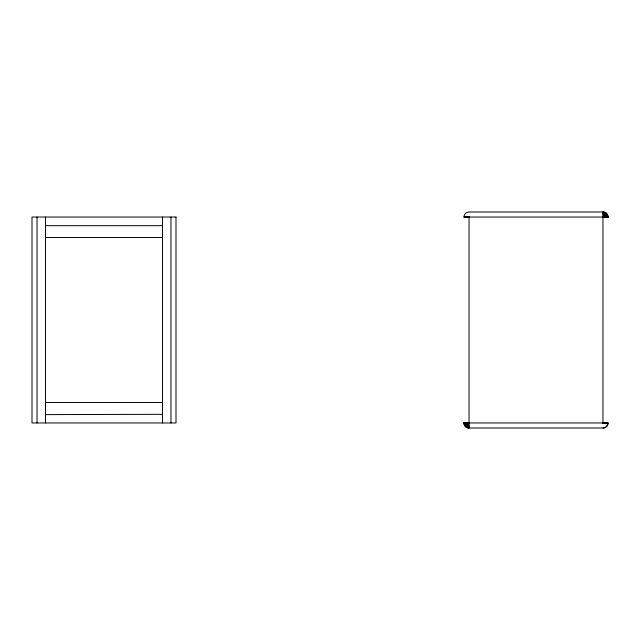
<?xml version="1.0" encoding="UTF-8"?>
<svg xmlns="http://www.w3.org/2000/svg" width="640" height="640" viewBox="0 0 640 640"><rect width="100%" height="100%" fill="white"/><g stroke="black" fill="none" stroke-linecap="round" stroke-linejoin="round"><path stroke-width="0.96" d="M45.464 414.608L162.536 414.32M467.12 217.048L469.208 217.04L464.712 216.472L464.68 217.04L464 217.04A5.04 5.04 0 0 1 469.04 212L602.96 212A5.04 5.04 0 0 1 608 217.04L607.976 217.04A5 5 0 0 0 602.96 212.04M468.4 216.952L469.048 217.048L469.04 422.96L468.608 422.952L469.208 422.952L464.168 422.952A4.872 4.872 0 0 0 469.048 427.832M605.472 422.952L608 422.96A5.04 5.04 0 0 1 602.96 428L469.04 428A5.04 5.04 0 0 1 464 422.96L607.96 422.96A5.04 5.04 0 0 1 602.96 428M464.712 216.472C463.84 218.384 475.688 216.512 464 217.04L608 217.04L602.792 217.048L607.616 217.064L607.576 216.432A4.656 4.656 0 0 0 603.568 212.424L602.944 212.384M465.976 217.048L466 216.64L464.68 217.048L469.048 217.048L464.384 217.064M607.288 423.528C608.512 421.896 596.536 423.296 607.288 423.528L607.32 422.96L602.952 422.952L602.96 217.04L603.392 217.048L602.984 217.016M469.016 422.984L464.384 422.936L464.424 423.568A4.656 4.656 0 0 0 468.432 427.576L469.056 427.616M602.952 212.168A4.872 4.872 0 0 1 607.832 217.048L603.168 217.032M468.832 422.968L464.008 422.952A5 5 0 0 0 469.04 427.96M603.104 422.96L608 422.96M602.84 215.736L603.128 215.752A1.296 1.296 0 0 1 604.248 216.872L602.952 217.048L607.96 217.04L602.952 217.048L603.608 217.048M469.184 423.616L468.4 423.048L469.048 422.952L464.016 422.952L469.048 422.952L467.752 423.128A1.296 1.296 0 0 0 468.872 424.248L469.16 424.264M603.008 422.96L607.616 422.936M608 217.04L602.952 217.048L605.456 216.712A2.512 2.512 0 0 0 603.288 214.544L602.88 214.52M607.616 217.064L602.952 217.048L604.864 216.792A1.92 1.92 0 0 0 603.208 215.136L602.856 215.112M464 422.96L469.048 422.952L466.544 423.288A2.512 2.512 0 0 0 468.712 425.456L469.12 425.48M469.048 422.952L467.136 423.208A1.92 1.92 0 0 0 467.184 423.456M602.952 217.048L606.024 217.04L606 216.64A3.064 3.064 0 0 0 603.36 214L602.896 213.968M45.464 225.68L162.536 225.68M45.464 237.488L162.536 237.488M45.464 402.512L162.536 402.512M602.936 212.672L603.528 212.712A4.36 4.36 0 0 1 607.288 216.472L607.32 217.04M602.928 213.04L603.48 213.08A4 4 0 0 1 606.92 216.52L606.96 217.04M602.912 213.48L603.424 213.512A3.56 3.56 0 0 1 606.488 216.576L606.52 217.04M602.816 216.384L603.6 216.952M469.144 424.888L468.792 424.864A1.92 1.92 0 0 1 467.136 423.208L467.12 422.952M469.104 426.032L468.64 426A3.064 3.064 0 0 1 466 423.36L465.976 422.96M469.088 426.52L468.576 426.488A3.56 3.56 0 0 1 465.512 423.424L465.48 422.96M469.072 426.96L468.52 426.92A4 4 0 0 1 465.08 423.48L465.04 422.96M469.064 427.328L468.472 427.288A4.36 4.36 0 0 1 464.712 423.528L464.672 422.912L465.08 423.48M607.328 217.088L606.92 216.52M606.488 216.576L606.512 217.048M606 216.64L606.016 217.048M465.984 422.952L466 423.36M465.488 422.952L465.512 423.424M45.464 418.64L45.48 422.96L45.464 217.04M170.96 217.04L170.96 422.96M162.536 217.04L162.536 422.96M37.04 217.04L37.04 422.96M468.432 427.576A4.656 4.656 0 0 1 467.256 427.264M466.712 426.992A4.656 4.656 0 0 1 466.208 426.656M465.752 426.248A4.656 4.656 0 0 1 464.736 424.744M465.08 216.52L465.048 217.048L465.08 216.52M465.512 216.576L465.48 217.048L465.512 216.576M606.024 422.952L606 423.36L606.024 422.96M606.52 422.952L606.488 423.424L606.52 422.96M606.952 422.952L606.92 423.48L606.96 422.96M469.048 217.048L464.168 217.048L469.04 217.04M176 217.04L32 217.04L32 422.96L176 422.96L176 217.04"/></g></svg>
